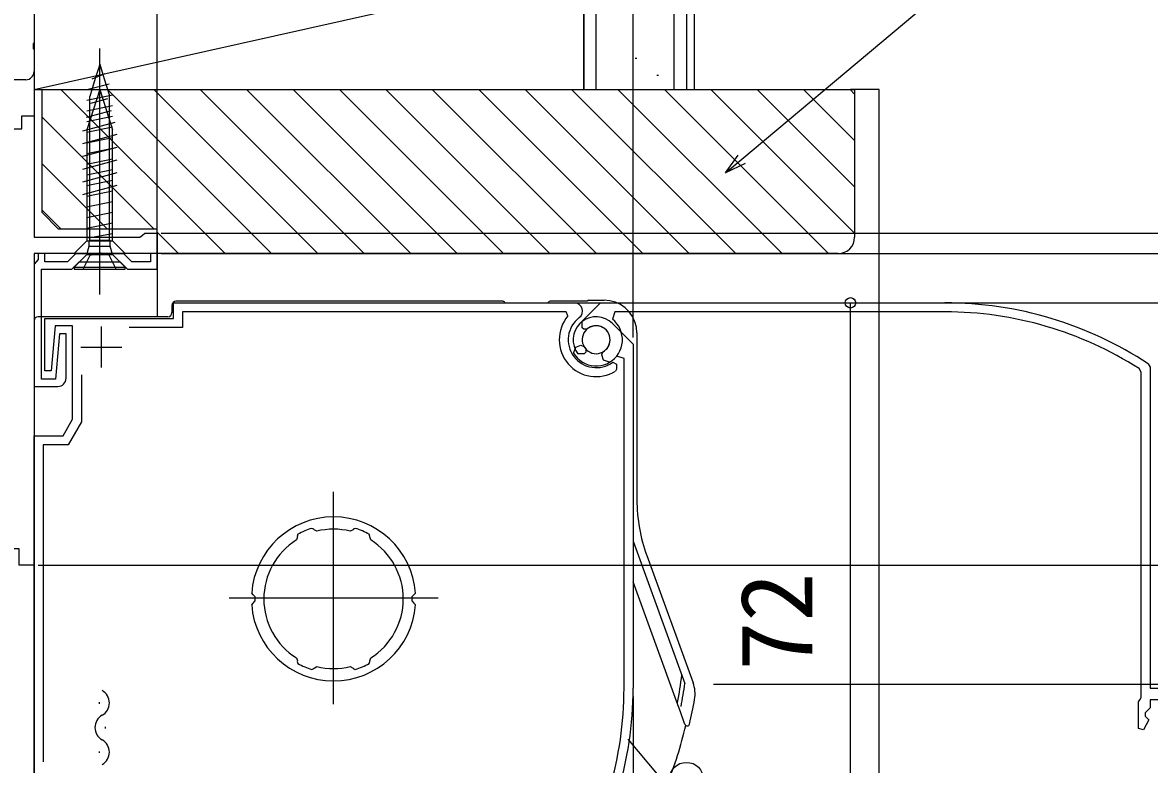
# Model space of a CAD drawing. Units: millimetres, scale not verified. Extents: x -525 to 525, y -783 to 779.
# Drawn here: x -261.4 to -124.1, y 335.1 to 425.6 of the extents above; entities that cross this region are included whole.
import ezdxf
from ezdxf.enums import TextEntityAlignment as Align

# ---------------------------------------------------------------- set-up
doc = ezdxf.new("R2010")
doc.units = ezdxf.units.MM
doc.header["$LTSCALE"] = 4
for name, color, linetype in [('0-2_YKK_11', 7, 'Continuous'), ('0-3_YKK_11E', 7, 'Continuous'), ('0-4_YKK_12', 2, 'Continuous'), ('0-5_YKK_13', 4, 'Continuous'), ('0-7_YKK_D', 6, 'Continuous'), ('0-9_YSS_K', 3, 'Continuous'), ('0-A_YSS_KE', 3, 'Continuous')]:
    doc.layers.add(name, color=color, linetype=linetype)
doc.styles.add('ＭＳ ゴシック', font='')
doc.styles.get('ＭＳ ゴシック').set_extended_font_data('MS Gothic')

msp = doc.modelspace()

# ---------------------------------------------------------------- linework, layer by layer
at = {"layer": '0-2_YKK_11'}
for p, q in [((-189.52, 388.904), (-187, 386.384)), ((-251.8, 388.524), (-251.8, 383.524)), ((-254.3, 386.024), (-249.3, 386.024)), ((-187, 386.384), (-187, 344.424)), ((-213.715, 355.824), (-213.905, 355.618)), ((-213.526, 356.038), (-213.715, 355.824)), ((-221.466, 347.071), (-221.118, 346.897))]:
    msp.add_line(p, q, dxfattribs=at)
for points in [[(-374, 427.424), (-313.4, 427.424), (-313.4, 455.424), (-310, 455.424), (-310, 453.524), (-310.5, 453.024), (-311, 452.524), (-311, 427.424), (-260, 427.424), (-260, 423.182), (-260.12, 422.999), (-260.12, 422.449), (-260, 422.266), (-260, 419.624)], [(-261, 418.624), (-263.9, 418.624), (-263.9, 412.624), (-261.5, 412.624), (-261.5, 414.224), (-260, 414.224), (-260, 399.424), (-247.092, 399.424), (-246.796, 399.674), (-246.5, 399.924), (-245, 399.924), (-245, 397.424), (-260, 397.424), (-260, 359.424), (-261.8, 359.424), (-261.8, 361.424), (-270, 361.424), (-270, 364.724)], [(-256.1, 382.224), (-256.1, 387.624), (-256.9, 387.624), (-257.381, 382.124), (-259.1, 382.124), (-259.1, 395.524), (-255.4, 395.524), (-254.5, 396.424), (-249.5, 396.424), (-248.6, 395.524), (-245, 395.524), (-245, 397.424), (-245.8, 397.424), (-245.8, 396.424), (-248.086, 396.424), (-249.086, 397.424), (-254.914, 397.424), (-255.914, 396.424), (-258.7, 396.424), (-258.7, 397.424), (-259.5, 397.424), (-259.5, 396.715), (-259.75, 396.42), (-260, 396.124)], [(-260, 396.124), (-260, 381.224), (-257.1, 381.224)], [(-258.126, 329.795), (-258.9, 329.377), (-258.9, 324.724), (-260, 324.724), (-260, 375.224), (-256.455, 375.224), (-255.3, 377.224), (-255.3, 388.624), (-257.419, 388.624), (-257.9, 383.124), (-258.7, 383.124), (-258.7, 389.524), (-243, 389.524), (-243, 391.424), (-194.166, 391.424)], [(-194.936, 389.83), (-195.165, 390.324), (-241.9, 390.324), (-241.9, 388.424), (-248.401, 388.424)], [(-192.624, 388.2), (-193.015, 388.195), (-193.22, 388.367), (-193.202, 389.147)], [(-194.252, 385.291), (-193.993, 386.016), (-193.358, 386.247), (-192.992, 386.109)], [(-188.1, 344.424), (-188.1, 384.626), (-188.992, 384.936)], [(-189.478, 384.19), (-189, 383.949), (-189, 383.346), (-189.143, 383.091)], [(-254.2, 382.625), (-254.2, 376.929), (-255.82, 374.124), (-258.9, 374.124), (-258.9, 335.471)], [(-225.534, 363.577), (-225.882, 363.751), (-225.908, 363.812), (-226.151, 363.925)], [(-220.849, 363.925), (-221.092, 363.812), (-221.118, 363.751), (-221.466, 363.577)], [(-227.845, 363.205), (-227.933, 362.952), (-227.907, 362.891), (-228.024, 362.52)], [(-218.976, 362.52), (-219.093, 362.891), (-219.067, 362.952), (-219.155, 363.205)], [(-233.095, 355.618), (-233.285, 355.824), (-233.474, 356.038)], [(-233.474, 354.61), (-233.285, 354.824), (-233.095, 355.029)], [(-213.905, 355.029), (-213.715, 354.824), (-213.526, 354.61)], [(-228.024, 348.128), (-227.907, 347.756), (-227.933, 347.696), (-227.845, 347.442)], [(-219.155, 347.442), (-219.067, 347.696), (-219.093, 347.756), (-218.976, 348.128)], [(-226.151, 346.723), (-225.908, 346.836), (-225.882, 346.897), (-225.534, 347.071)], [(-221.118, 346.897), (-221.092, 346.836), (-220.849, 346.723)]]:
    msp.add_lwpolyline(points, dxfattribs=at)
for centre, radius, start, end in [((-261, 419.624), 1, 270.00001, 359.99999), ((-194.166, 390.424), 1, 307.30177, 90), ((-191.5, 386.924), 4.5, 139.77181, 301.58815), ((-191.5, 386.924), 3.4, 127.30179, 306.48374), ((-191.5, 386.924), 2.8, 44.99999, 127.44415), ((-191.5, 386.924), 1.7, 208.62695, 131.37309), ((-191.5, 386.924), 3.2, 210.67194, 321.60832), ((-257.1, 382.224), 1, 270.00001, 359.99999), ((-223.5, 355.324), 10, 4.09604, 175.90396), ((-223.5, 355.324), 9, 107.12992, 118.87005), ((-223.5, 355.324), 9, 61.12994, 72.87007), ((-223.5, 355.324), 8.5, 76.15413, 103.84587), ((-223.5, 355.324), 8.5, 122.15412, 237.84588), ((-223.5, 355.324), 8.5, 302.15412, 57.84588), ((-223.5, 355.324), 10, 184.09604, 355.90396), ((-223.5, 355.324), 9.6, 178.24271, 181.75729), ((-223.5, 355.324), 9.6, 358.24271, 1.75729), ((-223.5, 355.324), 9, 241.12995, 252.87008), ((-223.5, 355.324), 9, 287.12993, 298.87006), ((-223.5, 355.324), 8.5, 256.15413, 283.84587), ((-232, 344.424), 43.9, 327.37281, 0), ((-232, 344.424), 45, 326.59444, 360)]:
    msp.add_arc(centre, radius, start, end, dxfattribs=at)
at = {"layer": '0-3_YKK_11E'}
for p, q in [((-193.48, 388.904), (-190.96, 391.424)), ((-190.96, 391.424), (-149, 391.424))]:
    msp.add_line(p, q, dxfattribs=at)
for points in [[(-149, 390.324), (-189.202, 390.324), (-189.513, 389.432)], [(-192.776, 385.8), (-192.771, 385.409), (-192.943, 385.204), (-193.723, 385.221)], [(-189.868, 384.171), (-190.593, 384.431), (-190.824, 385.066), (-190.686, 385.432)], [(-124.225, 383.99), (-124, 383.572), (-124, 344.424), (-119, 344.424), (-119, 343.024), (-124, 343.024), (-124, 342.024), (-124.6, 341.424), (-124.6, 341.024), (-124.155, 340.579), (-124.785, 339.371), (-125.4, 339.522), (-125.4, 342.774), (-125.25, 343.034), (-125.1, 343.293), (-125.1, 382.975), (-125.33, 383.396)]]:
    msp.add_lwpolyline(points, dxfattribs=at)
for centre, radius, start, end in [((-149, 346.424), 45, 56.59444, 90), ((-149, 346.424), 43.9, 57.37281, 90), ((-191.5, 386.924), 2.8, 134.99999, 217.44415), ((-191.5, 386.924), 3.2, 300.67194, 51.60832), ((-191.5, 386.924), 1.7, 298.62695, 221.37309)]:
    msp.add_arc(centre, radius, start, end, dxfattribs=at)
at = {"layer": '0-4_YKK_12'}
for p, q in [((-260, 423.182), (-260, 422.266)), ((-260, 419.624), (-260, 413.724)), ((-245, 397.424), (-245, 389.724)), ((-223.5, 342.487), (-223.5, 368.361)), ((-260, 364.924), (-260, 330.42)), ((-210.763, 355.424), (-236.237, 355.424)), ((-252.078, 342.737), (-252.078, 342.537)), ((-251.318, 339.737), (-251.318, 339.537)), ((-252.078, 336.737), (-252.078, 336.537))]:
    msp.add_line(p, q, dxfattribs=at)
for centre, start, end in [((-252.536, 342.637), 299.20254, 60.79746), ((-250.86, 339.637), 119.20254, 240.79746), ((-252.536, 336.637), 299.20254, 60.79746)]:
    msp.add_arc(centre, 1.718, start, end, dxfattribs=at)
at = {"layer": '0-5_YKK_13'}
for p, q in [((-252, 392.424), (-252, 422.424)), ((-252, 394.524), (-252, 421.675)), ((-252, 420.524), (-252.201, 419.867)), ((-252, 420.524), (-251.614, 419.263)), ((-252.499, 418.892), (-252.91, 417.549)), ((-252.9, 418.724), (-251.35, 419.374)), ((-252.201, 419.867), (-252.499, 418.892)), ((-251.614, 419.263), (-251.222, 417.979)), ((-250.85, 418.074), (-253.4, 417.424)), ((-252.91, 417.549), (-253.2, 416.599)), ((-251.227, 417.978), (-250.8, 416.7)), ((-252, 417.424), (-253.55, 412.508)), ((-253.55, 416.124), (-250.45, 416.774)), ((-253.2, 416.197), (-253.2, 416.599)), ((-253.2, 399.02), (-253.2, 416.197)), ((-251.062, 416.277), (-253.112, 415.728)), ((-252, 417.424), (-250.45, 412.508)), ((-250.8, 415.4), (-250.8, 416.7)), ((-250.61, 414.845), (-253.646, 414.031)), ((-253.55, 414.824), (-250.45, 415.474)), ((-250.8, 399.808), (-250.8, 415.4)), ((-250.159, 413.413), (-254.1, 412.357)), ((-253.55, 413.524), (-250.45, 414.174)), ((-253.55, 412.224), (-250.45, 412.874)), ((-253.55, 412.508), (-253.55, 398.974)), ((-250.45, 398.974), (-250.45, 412.508)), ((-249.9, 411.929), (-254.1, 410.804)), ((-253.55, 410.924), (-250.45, 411.574)), ((-249.9, 410.376), (-254.1, 409.251)), ((-253.55, 409.624), (-250.45, 410.274)), ((-249.9, 408.824), (-254.1, 407.698)), ((-253.55, 408.324), (-250.45, 408.974)), ((-249.9, 407.271), (-254.1, 406.145)), ((-253.55, 407.024), (-250.45, 407.674)), ((-249.9, 405.718), (-254.1, 404.592)), ((-253.55, 405.724), (-250.45, 406.374)), ((-253.55, 404.424), (-250.45, 405.074)), ((-253.55, 403.124), (-250.45, 403.774)), ((-253.55, 401.824), (-250.45, 402.474)), ((-253.55, 400.524), (-250.45, 401.174)), ((-253.37, 399.328), (-250.45, 399.874)), ((-250.8, 399.064), (-250.8, 399.808)), ((-255.1, 397.424), (-253.55, 398.974)), ((-253.55, 398.974), (-250.45, 398.974)), ((-253.55, 397.324), (-253.275, 398.35)), ((-253.275, 398.35), (-253.275, 399.02)), ((-253.275, 398.35), (-250.725, 398.35)), ((-250.725, 398.35), (-250.725, 399.02)), ((-250.45, 397.324), (-250.725, 398.35)), ((-248.9, 397.424), (-250.45, 398.974)), ((-255.1, 397.424), (-248.9, 397.424)), ((-253.55, 397.324), (-255.1, 395.774)), ((-254, 395.524), (-253.145, 397.239)), ((-253.55, 397.324), (-250.45, 397.324)), ((-253.145, 397.239), (-252, 397.524)), ((-250.45, 397.324), (-248.9, 395.774)), ((-255.1, 395.774), (-255.1, 395.524)), ((-255.1, 395.774), (-248.9, 395.774)), ((-255.1, 395.524), (-248.9, 395.524)), ((-248.9, 395.524), (-248.9, 395.774)), ((-203, 391.624), (-242.7, 391.624)), ((-192.6, 391.624), (-197, 391.624)), ((-192.387, 391.745), (-192.6, 391.624)), ((-192.386, 391.746), (-190.525, 391.746)), ((-243.2, 391.124), (-243.2, 390.223)), ((-260, 389.224), (-260, 360.924)), ((-243.7, 389.724), (-259.5, 389.724)), ((-186.527, 387.75), (-186.527, 367.429)), ((-187, 362.362), (-180.689, 345.023)), ((-185.322, 360.598), (-179.686, 345.111)), ((-181.553, 342.427), (-187, 357.391)), ((-260, 349.924), (-260, 338.324)), ((-180.809, 340.381), (-181.439, 342.112)), ((-187.654, 338.24), (-182.784, 332.436))]:
    msp.add_line(p, q, dxfattribs=at)
for points in [[(-250.8, 399.064), (-250.725, 399.02), (-253.275, 399.02)], [(-250, 395.524), (-250.855, 397.239), (-252, 397.524)], [(-186.527, 387.75), (-186.588, 388.444), (-186.768, 389.117), (-187.062, 389.748), (-187.462, 390.319), (-187.955, 390.811), (-188.526, 391.211), (-189.158, 391.505), (-189.831, 391.685), (-190.525, 391.746)], [(-181.439, 342.112), (-181.456, 342.159), (-181.473, 342.207), (-181.49, 342.254), (-181.507, 342.3), (-181.524, 342.345), (-181.539, 342.388), (-181.553, 342.427), (-181.572, 342.491), (-181.582, 342.556), (-181.583, 342.621), (-181.576, 342.685)], [(-180.683, 340.035), (-180.685, 340.042), (-180.692, 340.061), (-180.702, 340.088), (-180.713, 340.119), (-180.726, 340.153), (-180.739, 340.189), (-180.753, 340.226), (-180.766, 340.264), (-180.78, 340.303), (-180.794, 340.342), (-180.809, 340.381)]]:
    msp.add_lwpolyline(points, dxfattribs=at)
msp.add_circle((-180.493, 333.347), 2.05, dxfattribs=at)
for centre, radius, start, end in [((-203, 391.124), 0.5, 36.8699, 90), ((-197, 391.124), 0.5, 90, 143.1301), ((-166.555, 367.429), 19.971, 179.99979, 200.00021), ((-232, 352.124), 51.3, 349.40283, 353.19526), ((-232, 352.124), 51.8, 348.97096, 352.12052), ((-183.44, 343.744), 3.995, 350.2087, 20.00061), ((-232, 352.124), 53.273, 346.92213, 350.20931), ((-232, 352.124), 52.865, 338.37758, 346.61931), ((-180.401, 340.137), 0.3, 200, 346.92213)]:
    msp.add_arc(centre, radius, start, end, dxfattribs=at)
for centre, major_axis, ratio, start_param, end_param in [((-242.7, 391.123), (-0.354, 0.354), 0.998783, 5.4983961, 7.0679745), ((-243.7, 390.224), (0.354, -0.354), 0.998783, 5.4983961, 7.0679745), ((-259.5, 389.223), (-0.224, 0.448), 0.999239, 5.819964, 7.3901513)]:
    msp.add_ellipse(centre, major_axis=major_axis, ratio=ratio, start_param=start_param, end_param=end_param, dxfattribs=at)
at = {"layer": '0-7_YKK_D'}
for p, q in [((-245, 400.424), (-245, 471.424)), ((-245, 400.424), (-245, 438.424)), ((-187, 387.176), (-187, 438.424)), ((-244.5, 399.924), (-58, 399.924)), ((-244.5, 397.424), (-38, 397.424)), ((-244.5, 397.424), (-58, 397.424)), ((-244.5, 397.424), (-38, 397.424)), ((-244.5, 397.424), (-58, 397.424)), ((-161, 397.424), (-98, 397.424)), ((-158, 397.424), (2, 397.424)), ((-203.166, 391.424), (-98, 391.424)), ((-203.166, 391.424), (-98, 391.424)), ((-203.166, 391.424), (-159.509, 391.424)), ((-160.509, 319.424), (-160.509, 391.424)), ((-259.5, 359.424), (-58, 359.424)), ((-259.5, 359.424), (-77.98, 359.424)), ((-259.5, 359.424), (-58, 359.424)), ((-177.209, 344.924), (2, 344.924)), ((-187, 343.424), (-187, 246.423))]:
    msp.add_line(p, q, dxfattribs=at)
for points in [[(-175.718, 407.28), (-173.765, 408.919), (-100.467, 470.424), (-42.079, 470.424)], [(-173.325, 408.396), (-175.718, 407.28), (-174.204, 409.443)]]:
    msp.add_lwpolyline(points, dxfattribs=at)
msp.add_circle((-160.509, 391.424), 0.637, dxfattribs=at)
at = {"layer": '0-9_YSS_K'}
for p, q in [((-191.5, 417.424), (-191.5, 567.424)), ((-182, 417.424), (-182, 567.424)), ((-179.5, 417.424), (-179.5, 567.424)), ((-260, 417.424), (-193, 432.424)), ((-186.725, 421.26), (-186.525, 421.26)), ((-184.091, 419.179), (-183.891, 419.179)), ((-256.722, 417.424), (-236.722, 397.424)), ((-251.065, 417.424), (-231.065, 397.424)), ((-245.408, 417.424), (-225.408, 397.424)), ((-239.751, 417.424), (-219.751, 397.424)), ((-234.094, 417.424), (-214.094, 397.424)), ((-228.438, 417.424), (-208.438, 397.424)), ((-222.781, 417.424), (-202.781, 397.424)), ((-217.124, 417.424), (-197.124, 397.424)), ((-211.467, 417.424), (-191.467, 397.424)), ((-205.81, 417.424), (-185.81, 397.424)), ((-200.153, 417.424), (-180.153, 397.424)), ((-194.496, 417.424), (-174.496, 397.424)), ((-188.84, 417.424), (-168.84, 397.424)), ((-183.183, 417.424), (-163.183, 397.424)), ((-177.526, 417.424), (-160, 399.898)), ((-171.869, 417.424), (-160, 405.555)), ((-166.212, 417.424), (-160, 411.212)), ((-160.555, 417.424), (-160, 416.869)), ((-157, 417.424), (-160.5, 417.424)), ((-157, 219.193), (-157, 417.424)), ((-259, 414.045), (-245.358, 400.403)), ((-259, 408.388), (-251.036, 400.424)), ((-259, 402.731), (-256.692, 400.424)), ((-245.021, 400.066), (-242.379, 397.424))]:
    msp.add_line(p, q, dxfattribs=at)
msp.add_lwpolyline([(-260, 417.424), (-193, 417.424), (-193, 432.424), (-260, 432.424)], close=True, dxfattribs=at)
at = {"layer": '0-A_YSS_KE'}
for p, q in [((-193, 567.424), (-193, 417.424)), ((-180.5, 567.424), (-180.5, 417.424)), ((-193, 417.424), (-180.5, 417.424))]:
    msp.add_line(p, q, dxfattribs=at)
for points in [[(-259, 417.424), (-160, 417.424), (-160, 399.424)], [(-162, 397.424), (-245, 397.424), (-245, 400.424), (-257, 400.424), (-259, 402.424), (-259, 417.424)]]:
    msp.add_lwpolyline(points, dxfattribs=at)
msp.add_arc((-162, 399.424), 2, 270.00001, 359.99999, dxfattribs=at)

# ---------------------------------------------------------------- texts
at = {"layer": '0-7_YKK_D', "style": 'ＭＳ ゴシック'}
msp.add_text('72', height=8.798, rotation=90, dxfattribs=at).set_placement((-162.509, 346.56), align=Align.BOTTOM_LEFT)

doc.saveas('drawing.dxf')
